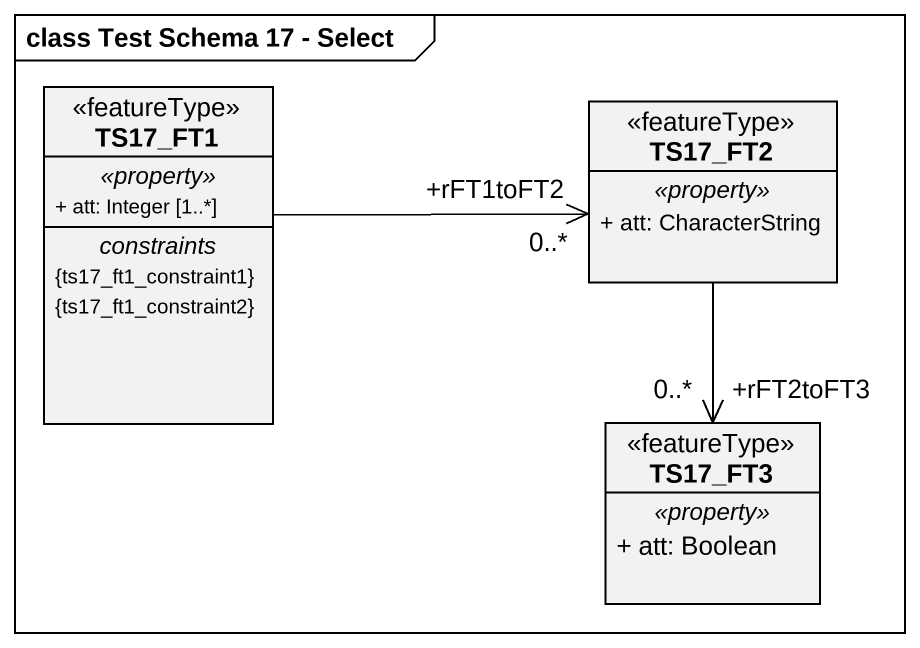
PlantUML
@startuml
mainframe class Test Schema 17 - Select
hide circle
hide empty members
skinparam classAttributeIconSize 0
class TS17_FT1 <<featureType>> {
  .. <<property>> ..
  + att: Integer [1..*]
  -- constraints --
  {ts17_ft1_constraint1}
  {ts17_ft1_constraint2}
}
class TS17_FT2 <<featureType>> {
  .. <<property>> ..
  + att: CharacterString
}
class TS17_FT3 <<featureType>> {
  .. <<property>> ..
  + att: Boolean
}
TS17_FT1 -right-> "+rFT1toFT2\n0..*" TS17_FT2
TS17_FT2 --> "+rFT2toFT3\n0..*" TS17_FT3
@enduml
